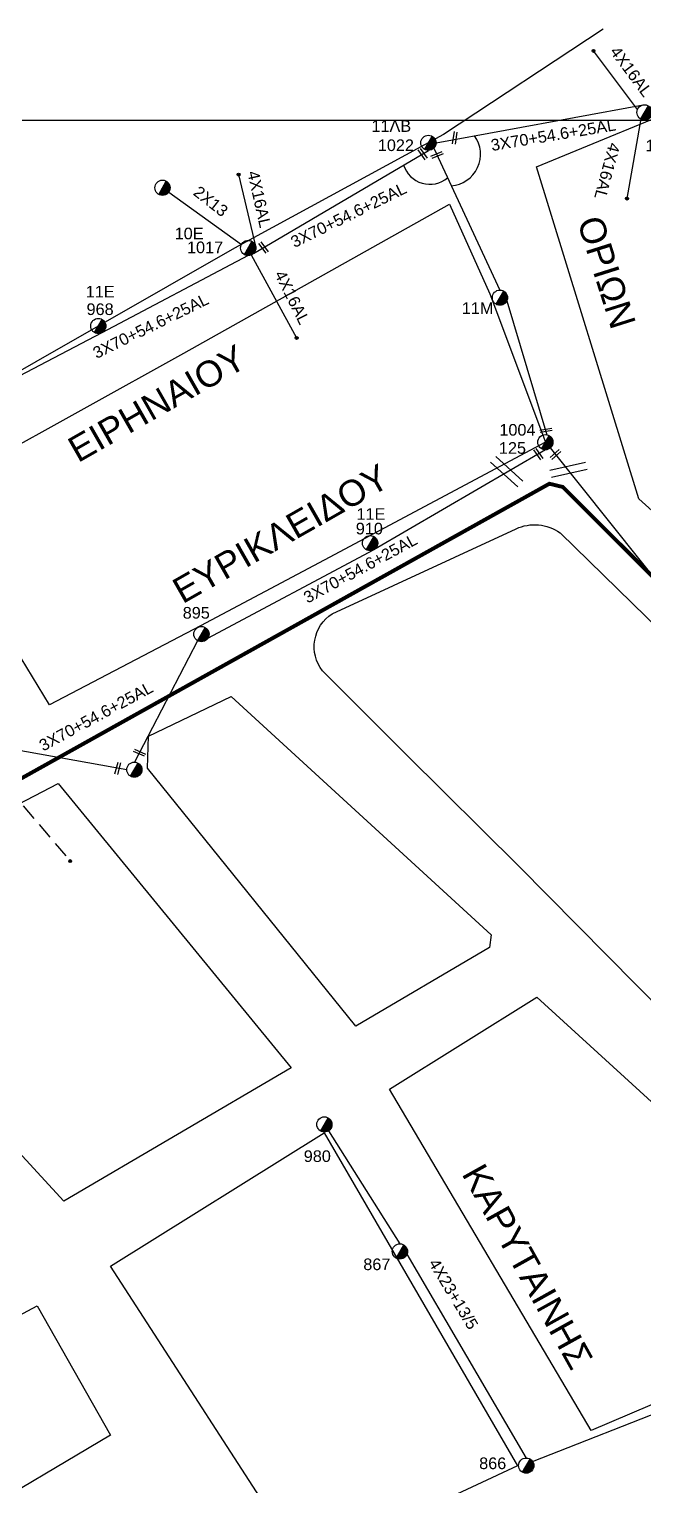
# Model space of a CAD drawing. Header units: millimetres. Extents: x 1642 to 3063, y 749 to 1773.
# Drawn here: x 2287.2 to 2382.4, y 1542.1 to 1767.7 of the extents above; entities that cross this region are included whole.
import ezdxf

# ---------------------------------------------------------------- set-up
doc = ezdxf.new("R2010")
doc.units = ezdxf.units.MM
doc.linetypes.add('ACAD_ISO08W100', pattern=[36, 24, -3, 6, -3])
doc.linetypes.add('DASHED', pattern=[19.05, 12.7, -6.35])
for name, color, linetype in [('Eπιγραφές - Σχήματα', 7, 'Continuous'), ('Άγνωστα', 7, 'Continuous'), ('Γέφυρες Εναέριου Δικτύου', 7, 'Continuous'), ('Γυμνά εναέρια ΧΤ και ΦΟΠ (3Φ)   4x50+16AL', 7, 'Continuous'), ('Εναέρια παροχή ΧΤ 4x16', 7, 'SYN_LINE'), ('Επιγραφές - Σχήματα', 7, 'Continuous'), ('Μηχανική τομή', 7, 'Continuous'), ('Στύλος ΦΜ', 7, 'Continuous'), ('Στύλος ΦΜ @ 1', 7, 'Continuous'), ('Συνδέσεις', 7, 'Continuous'), ('Συνεστραμμένα ΧΤ   3x70+54.6+25 AL', 7, 'SYN_LINE'), ('Τομή', 7, 'Continuous'), ('Υπόβαθρο ΔΕΗ', 7, 'Continuous')]:
    doc.layers.add(name, color=color, linetype=linetype)
doc.styles.get("Standard").update_dxf_attribs({"font": 'arial.ttf'})
doc.linetypes.add('SYN_LINE', pattern='A,0.5,-0.0001,["/\\/\\/\\/",Standard,S=0.1,R=0,X=0,Y=-0.05],-0.25', length=0.7501)

# ---------------------------------------------------------------- blocks, each defined once
blk = doc.blocks.new('ΥΠΑΡΧΩΝ ΤΣΙΜΕΝΤΕΝΙΟΣ ΣΤΥΛΟΣ')
at = {"layer": 'Στύλος ΦΜ'}
blk.add_hatch(color=7, dxfattribs=at).paths.add_polyline_path([(-1.29, -2.28, 0.574793), (2.62, 0, 0.268822), (1.3, 2.27)])
at = {"layer": 'Στύλος ΦΜ', "color": 7}
blk.add_line((-1.29, -2.28), (1.3, 2.27), dxfattribs=at)
blk.add_circle((0, 0), 2.62, dxfattribs=at)
at = {"layer": 'Στύλος ΦΜ', "flags": 4}
for tag, p in [('ΑΡΙΘΜΟΣ', (-4.68, 8.05)), ('ΤΥΠΟΣ', (-4.91, 3.03))]:
    blk.add_attdef(tag, p, '', height=4, dxfattribs=at)
blk = doc.blocks.new('ΜΗΧΑΝΙΚΗ ΤΟΜΗ')
at = {"layer": 'Μηχανική τομή', "ltscale": 40}
for p, q in [((-1.89, 0.78), (1.89, 0.78)), ((1.89, 0), (-1.89, 0))]:
    blk.add_line(p, q, dxfattribs=at)
blk = doc.blocks.new('ΤΟΜΗ')
at = {"layer": 'Τομή', "ltscale": 40}
for p, q in [((-5.68, 0), (5.68, 0)), ((5.68, -2.33), (-5.68, -2.33))]:
    blk.add_line(p, q, dxfattribs=at)
blk = doc.blocks.new('_ΣΥΝΔΕΣΗ')
at = {"layer": 'Συνδέσεις', "linetype": 'SYN_LINE', "ltscale": 40}
blk.add_hatch(color=256, dxfattribs=at).paths.add_polyline_path([(0.5, -0.01, 1), (-0.5, -0.01, 1)])
at = {"layer": 'Συνδέσεις'}
blk.add_circle((0, -0.01), 0.5, dxfattribs=at)

msp = doc.modelspace()

# ---------------------------------------------------------------- linework, layer by layer
at = {"layer": 'Άγνωστα', "color": 1, "ltscale": 0.2}
msp.add_lwpolyline([(2308.83, 1742.44), (2320.1, 1734.33)], dxfattribs=at)
at = {"layer": 'Άγνωστα', "color": 151, "linetype": 'DASHED', "ltscale": 0.2}
msp.add_lwpolyline([(2278.92, 1656.11), (2293.57, 1638.83)], dxfattribs=at)
at = {"layer": 'Άγνωστα', "color": 0, "ltscale": 0.2}
for points in [[(2333.59, 1597.07), (2344.63, 1579.56)], [(2345.72, 1577.94), (2364.19, 1546.38)], [(2365.18, 1545.84), (2387.53, 1554.61)]]:
    msp.add_lwpolyline(points, dxfattribs=at)
at = {"layer": 'Γέφυρες Εναέριου Δικτύου'}
for points in [[(2352.58, 1743.4, 0.5807), (2356.2, 1751.18, 2.213664)], [(2345.2, 1746.64, 0.537126), (2351.99, 1744.66, -21.412282)]]:
    msp.add_lwpolyline(points, format="xyb", dxfattribs=at)
at = {"layer": 'Γυμνά εναέρια ΧΤ και ΦΟΠ (3Φ)   4x50+16AL', "color": 1, "ltscale": 0.2}
for points in [[(2349.86, 1749.23), (2360.12, 1727.28)], [(2361.2, 1725.63), (2367.37, 1704.87)]]:
    msp.add_lwpolyline(points, dxfattribs=at)
at = {"layer": 'Γυμνά εναέρια ΧΤ και ΦΟΠ (3Φ)   4x50+16AL', "color": 30, "ltscale": 0.2}
msp.add_lwpolyline([(2367.92, 1702.82), (2400.37, 1662.16)], dxfattribs=at)
at = {"layer": 'Εναέρια παροχή ΧΤ 4x16', "color": 1, "ltscale": 15}
for points in [[(2381.41, 1755.24), (2374.61, 1764.31)], [(2381.93, 1753.78), (2379.79, 1741.44)], [(2319.65, 1745.15), (2322.29, 1734.06)]]:
    msp.add_lwpolyline(points, dxfattribs=at)
at = {"layer": 'Εναέρια παροχή ΧΤ 4x16', "color": 1, "ltscale": 17}
msp.add_lwpolyline([(2321.61, 1732.71), (2328.64, 1719.87)], dxfattribs=at)
at = {"layer": 'Επιγραφές - Σχήματα'}
msp.add_lwpolyline([(1667.44, 1753.61), (2823.21, 1753.61), (2823.21, 749.19), (1667.44, 749.19)], close=True, dxfattribs=at)
at = {"layer": 'Συνεστραμμένα ΧΤ   3x70+54.6+25 AL', "color": 1, "ltscale": 20}
for points in [[(2350.22, 1750.08), (2382.3, 1755.96)], [(2321.94, 1732.92), (2349.04, 1748.9)], [(2321.14, 1732.61), (2298.48, 1720.67)], [(2298.48, 1720.67), (2272.81, 1707.24)]]:
    msp.add_lwpolyline(points, dxfattribs=at)
at = {"layer": 'Συνεστραμμένα ΧΤ   3x70+54.6+25 AL', "color": 151, "ltscale": 20}
for points in [[(2367.15, 1702.53), (2340.6, 1687.06)], [(2340.6, 1687.06), (2314.86, 1673.33)], [(2313.31, 1672.97), (2303.51, 1654.17)], [(2302.33, 1652.99), (2282.78, 1656.46)]]:
    msp.add_lwpolyline(points, dxfattribs=at)
at = {"layer": 'Υπόβαθρο ΔΕΗ', "ltscale": 0.2}
for points in [[(2376.09, 1767.69), (2351.39, 1751.35), (2319.04, 1733.75), (2267.45, 1704.3), (2252.68, 1733.3), (2276.3, 1751.63)], [(2365.78, 1746.34), (2392.36, 1757.32), (2398.13, 1754.89), (2397.55, 1746), (2398.37, 1723.94), (2400.03, 1682.8), (2396.89, 1681.21), (2381.64, 1694.94), (2365.78, 1746.34)], [(2272.06, 1695.47), (2280.28, 1700.35), (2311.17, 1717.49), (2352.3, 1740.56), (2358.53, 1726.71), (2367.15, 1703.71), (2332.9, 1685.44), (2313.77, 1675.29), (2290.36, 1663.01), (2276.29, 1686.14), (2272.06, 1695.47)], [(2305.71, 1658.16), (2318.49, 1664.34), (2358.74, 1627.39), (2358.5, 1625.45), (2337.79, 1613.26), (2305.53, 1653.22), (2305.71, 1658.16)], [(2343.02, 1603.53), (2365.84, 1617.75), (2407.19, 1580.01), (2413.36, 1567.31), (2374.26, 1550.64), (2343.02, 1603.53)], [(2299.81, 1576.1), (2332.9, 1596.76), (2362.82, 1545.19), (2329.78, 1529.73), (2299.81, 1576.1)], [(2259.53, 1554.44), (2288.48, 1569.97), (2299.8, 1549.93), (2277.54, 1536.68), (2271.48, 1546.86), (2264.8, 1544.17), (2259.53, 1554.44)]]:
    msp.add_lwpolyline(points, dxfattribs=at)
at = {"layer": 'Υπόβαθρο ΔΕΗ', "color": 1, "linetype": 'ACAD_ISO08W100', "ltscale": 0.4, "const_width": 0.6, "flags": 128}
msp.add_lwpolyline([(2267.38, 1641.24), (2367.77, 1697.28), (2369.84, 1696.78), (2410.88, 1655.84), (2476.12, 1591.41), (2497, 1602.99), (2518.22, 1534.33), (2535.08, 1498.59), (2550.39, 1480.43), (2567.98, 1466.73), (2593.15, 1448.59), (2580.98, 1375.69), (2616.37, 1323.77), (2626, 1317.11), (2651.23, 1315.15), (2677.2, 1310.9), (2703.31, 1302.37), (2725.27, 1292.6), (2749.23, 1281.55), (2780.47, 1264.83), (2797.38, 1253.1), (2811.38, 1240.43)], dxfattribs=at)
at = {"layer": 'Υπόβαθρο ΔΕΗ', "ltscale": 0.2}
for points in [[(2334.12, 1677.14), (2362.61, 1690.3, -0.267284), (2369.42, 1689.69), (2465.03, 1596.27, -0.572406), (2463.68, 1590.82), (2430.24, 1574.92, -0.363435), (2423.53, 1576.66), (2394.94, 1605.79), (2363.04, 1638.06), (2345.65, 1655.28), (2332.64, 1668.3, -0.436583), (2334.12, 1677.14, 30.578952)], [(2256.22, 1632.39), (2291.69, 1650.83), (2327.77, 1606.8), (2292.61, 1586.16), (2255.15, 1626.86, -0.505191), (2256.22, 1632.39, -55.825529)]]:
    msp.add_lwpolyline(points, format="xyb", dxfattribs=at)

# ---------------------------------------------------------------- block references
at = {"layer": 'Μηχανική τομή'}
for p, xscale, yscale, zscale, rotation in [((2353.31, 1750.82), 0.4999999999999994, 0.4999999999999994, 0.4999999999999994, 81.13088932464726), ((2348.32, 1748.45), 0.4999999999999995, 0.4999999999999995, 0.4999999999999995, 125.9007264234918), ((2350.29, 1748.37), 0.4999999999999995, 0.4999999999999995, 0.4999999999999995, 201.7068651689244), ((2323.67, 1733.96), 0.4999999999999995, 0.4999999999999995, 0.4999999999999995, 125.9007264234918), ((2367.21, 1705.74), 0.4999999999999997, 0.4999999999999997, 0.4999999999999997, 189.6054400098298), ((2366.22, 1701.96), 0.4999999999999996, 0.4999999999999996, 0.4999999999999996, 123.939660049849), ((2368.84, 1701.66), 0.4999999999999996, 0.4999999999999996, 0.4999999999999996, 41.33114573219162), ((2304.38, 1655.8), 0.4999999999999994, 0.4999999999999994, 0.4999999999999994, 155.9286878670144), ((2301.13, 1653.16), 0.4999999999999996, 0.4999999999999996, 0.4999999999999996, 74.62345339005887)]:
    msp.add_blockref('ΜΗΧΑΝΙΚΗ ΤΟΜΗ', p, dxfattribs=dict(at, xscale=xscale, yscale=yscale, zscale=zscale, rotation=rotation))
at = {"layer": 'Στύλος ΦΜ @ 1', "ltscale": 40}
ref = msp.add_blockref('ΥΠΑΡΧΩΝ ΤΣΙΜΕΝΤΕΝΙΟΣ ΣΤΥΛΟΣ', (2382.51, 1754.8), dxfattribs=dict(at, xscale=0.4499999999998181, yscale=0.4499999999998181, zscale=0.4499999999998181))
ref.add_attrib('ΤΥΠΟΣ', '930', (2383.58, 1751.41), dxfattribs={"layer": 'Στύλος ΦΜ', "height": 1.8, "flags": 4})
ref.add_attrib('ΑΡΙΘΜΟΣ', '11M', (2382.66, 1748.75), dxfattribs={"layer": 'Στύλος ΦΜ', "height": 1.8, "flags": 4})
ref = msp.add_blockref('ΥΠΑΡΧΩΝ ΤΣΙΜΕΝΤΕΝΙΟΣ ΣΤΥΛΟΣ', (2349.04, 1750.08), dxfattribs=dict(at, xscale=0.4499999999998181, yscale=0.4499999999998181, zscale=0.4499999999998181))
ref.add_attrib('ΤΥΠΟΣ', '1022', (2341.21, 1748.81), dxfattribs={"layer": 'Στύλος ΦΜ', "height": 1.8, "flags": 4})
ref.add_attrib('ΑΡΙΘΜΟΣ', '11ΛB', (2340.22, 1751.78), dxfattribs={"layer": 'Στύλος ΦΜ', "height": 1.8, "flags": 4})
at = {"layer": 'Στύλος ΦΜ @ 1', "ltscale": 40, "xscale": 0.4499999999998181, "yscale": 0.4499999999998181, "zscale": 0.4499999999998181}
for p in [(2307.87, 1743.12), (2303.51, 1652.99)]:
    msp.add_blockref('ΥΠΑΡΧΩΝ ΤΣΙΜΕΝΤΕΝΙΟΣ ΣΤΥΛΟΣ', p, dxfattribs=at)
at = {"layer": 'Στύλος ΦΜ @ 1', "ltscale": 40}
ref = msp.add_blockref('ΥΠΑΡΧΩΝ ΤΣΙΜΕΝΤΕΝΙΟΣ ΣΤΥΛΟΣ', (2321.14, 1733.79), dxfattribs=dict(at, xscale=0.4499999999998181, yscale=0.4499999999998181, zscale=0.4499999999998181))
ref.add_attrib('ΤΥΠΟΣ', '10E', (2309.75, 1735.14), dxfattribs={"layer": 'Στύλος ΦΜ', "height": 1.8, "flags": 4})
ref.add_attrib('ΑΡΙΘΜΟΣ', '1017', (2311.66, 1732.99), dxfattribs={"layer": 'Στύλος ΦΜ', "height": 1.8, "flags": 4})
ref = msp.add_blockref('ΥΠΑΡΧΩΝ ΤΣΙΜΕΝΤΕΝΙΟΣ ΣΤΥΛΟΣ', (2297.93, 1721.71), dxfattribs=dict(at, xscale=0.4499999999998181, yscale=0.4499999999998181, zscale=0.4499999999998181))
ref.add_attrib('ΤΥΠΟΣ', '11E', (2295.98, 1726.13), dxfattribs={"layer": 'Στύλος ΦΜ', "height": 1.8, "flags": 4})
ref.add_attrib('ΑΡΙΘΜΟΣ', '968', (2296.11, 1723.41), dxfattribs={"layer": 'Στύλος ΦΜ', "height": 1.8, "flags": 4})
ref = msp.add_blockref('ΥΠΑΡΧΩΝ ΤΣΙΜΕΝΤΕΝΙΟΣ ΣΤΥΛΟΣ', (2360.12, 1726.1), dxfattribs=dict(at, xscale=0.4499999999998181, yscale=0.4499999999998181, zscale=0.4499999999998181))
ref.add_attrib('ΤΥΠΟΣ', '11M', (2354.22, 1723.58), dxfattribs={"layer": 'Στύλος ΦΜ', "height": 1.8, "flags": 4})
ref = msp.add_blockref('ΥΠΑΡΧΩΝ ΤΣΙΜΕΝΤΕΝΙΟΣ ΣΤΥΛΟΣ', (2367.15, 1703.71), dxfattribs=dict(at, xscale=0.4499999999998181, yscale=0.4499999999998181, zscale=0.4499999999998181))
ref.add_attrib('ΤΥΠΟΣ', '125', (2359.96, 1701.92), dxfattribs={"layer": 'Στύλος ΦΜ', "height": 1.8, "flags": 4})
ref.add_attrib('ΑΡΙΘΜΟΣ', '1004', (2360.03, 1704.73), dxfattribs={"layer": 'Στύλος ΦΜ', "height": 1.8, "flags": 4})
at = {"layer": 'Στύλος ΦΜ @ 1', "ltscale": 40, "xscale": 0.4499999999998181, "yscale": 0.4499999999998181, "zscale": 0.4499999999998181}
msp.add_blockref('ΥΠΑΡΧΩΝ ΤΣΙΜΕΝΤΕΝΙΟΣ ΣΤΥΛΟΣ', (2340.01, 1688.07), dxfattribs=at).add_auto_attribs({'ΤΥΠΟΣ': '910', 'ΑΡΙΘΜΟΣ': '11E'})
at = {"layer": 'Στύλος ΦΜ @ 1', "ltscale": 40}
ref = msp.add_blockref('ΥΠΑΡΧΩΝ ΤΣΙΜΕΝΤΕΝΙΟΣ ΣΤΥΛΟΣ', (2313.89, 1673.99), dxfattribs=dict(at, xscale=0.4499999999998181, yscale=0.4499999999998181, zscale=0.4499999999998181))
ref.add_attrib('ΤΥΠΟΣ', '895', (2311, 1676.39), dxfattribs={"layer": 'Στύλος ΦΜ', "height": 1.8, "flags": 4})
ref = msp.add_blockref('ΥΠΑΡΧΩΝ ΤΣΙΜΕΝΤΕΝΙΟΣ ΣΤΥΛΟΣ', (2332.93, 1598.05), dxfattribs=dict(at, xscale=0.4499999999998181, yscale=0.4499999999998181, zscale=0.4499999999998181))
ref.add_attrib('ΤΥΠΟΣ', '980', (2329.74, 1592.23), dxfattribs={"layer": 'Στύλος ΦΜ', "height": 1.8, "flags": 4})
ref = msp.add_blockref('ΥΠΑΡΧΩΝ ΤΣΙΜΕΝΤΕΝΙΟΣ ΣΤΥΛΟΣ', (2344.63, 1578.38), dxfattribs=dict(at, xscale=0.4499999999998181, yscale=0.4499999999998181, zscale=0.4499999999998181))
ref.add_attrib('ΤΥΠΟΣ', '867', (2338.96, 1575.48), dxfattribs={"layer": 'Στύλος ΦΜ', "height": 1.8, "flags": 4})
ref = msp.add_blockref('ΥΠΑΡΧΩΝ ΤΣΙΜΕΝΤΕΝΙΟΣ ΣΤΥΛΟΣ', (2364.19, 1545.2), dxfattribs=dict(at, xscale=0.4499999999998181, yscale=0.4499999999998181, zscale=0.4499999999998181))
ref.add_attrib('ΤΥΠΟΣ', '866', (2356.9, 1544.66), dxfattribs={"layer": 'Στύλος ΦΜ', "height": 1.8, "flags": 4})
at = {"layer": 'Συνδέσεις', "xscale": 0.4499999999998181, "yscale": 0.4499999999998181, "zscale": 0.4499999999998181}
for p in [(2374.61, 1764.32), (2319.65, 1745.16), (2379.79, 1741.45), (2328.64, 1719.87), (2293.57, 1638.84)]:
    msp.add_blockref('_ΣΥΝΔΕΣΗ', p, dxfattribs=at)
at = {"layer": 'Τομή', "xscale": 0.4999999999999999, "yscale": 0.4999999999999999, "zscale": 0.4999999999999999}
for p, rotation in [((2360.78, 1698.72), 137.8270855338555), ((2370.85, 1698.86), 192.3674526808917)]:
    msp.add_blockref('ΤΟΜΗ', p, dxfattribs=dict(at, rotation=rotation))

# ---------------------------------------------------------------- texts
at = {"layer": 'Eπιγραφές - Σχήματα', "char_height": 1.8, "attachment_point": 1}
for s, insert, rotation in [('2X13', (2313.6, 1743.55), 321.7231), ('4X23+13/5', (2350.54, 1577.49), 301.1156)]:
    msp.add_mtext_dynamic_manual_height_columns(s, width=11.4428, gutter_width=12.5, heights=[0], dxfattribs=dict(at, insert=insert, rotation=rotation))
at = {"layer": 'Eπιγραφές - Σχήματα', "char_height": 4, "width": 40.8874, "attachment_point": 1}
for s, insert, rotation in [('ΟΡΙΩΝ', (2375.86, 1739.14), 287.5414), ('ΕΙΡΗΝΑΙΟΥ', (2292.8, 1703.93), 29.6983), ('ΕΥΡΙΚΛΕΙΔΟΥ', (2308.99, 1682.07), 29.6983), ('ΚΑΡΥΤΑΙΝΗΣ', (2357.61, 1592.36), 299.1224)]:
    msp.add_mtext(s, dxfattribs=dict(at, insert=insert, rotation=rotation))
at = {"layer": 'Εναέρια παροχή ΧΤ 4x16', "color": 7, "char_height": 1.8, "width": 168.3718, "attachment_point": 1}
for insert, rotation in [((2378.51, 1765.26), 306.668), ((2378.77, 1749.77), 254.9095), ((2322.76, 1745.91), 282.6393), ((2326.77, 1730.55), 296.5294)]:
    msp.add_mtext('4X16AL', dxfattribs=dict(at, insert=insert, rotation=rotation))
at = {"layer": 'Συνεστραμμένα ΧΤ   3x70+54.6+25 AL', "color": 7, "char_height": 1.8, "width": 168.3718, "attachment_point": 1}
for insert, rotation in [((2358.58, 1750.58), 9.4791), ((2327.49, 1735.39), 26.1712), ((2296.86, 1718.21), 26.1712), ((2329.47, 1680.28), 28.5229), ((2288.53, 1657.37), 28.5229)]:
    msp.add_mtext('3X70+54.6+25AL', dxfattribs=dict(at, insert=insert, rotation=rotation))

doc.saveas('drawing.dxf')
